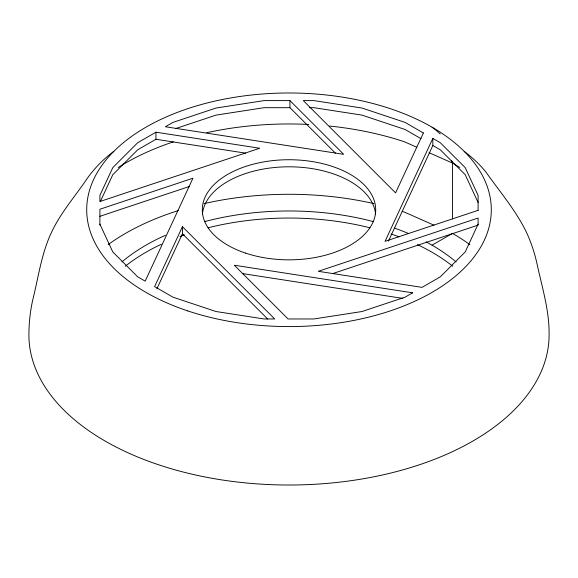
<?xml version="1.0" encoding="UTF-8"?>
<svg xmlns="http://www.w3.org/2000/svg" width="578" height="578" viewBox="0 0 578 578"><rect width="100%" height="100%" fill="white"/><g stroke="black" fill="none" stroke-linecap="round" stroke-linejoin="round"><path stroke-width="0.87" d="M100.269 201.671L112.782 174.722L137.672 149.825L155.944 139.276L245.542 153.134M182.424 226.677L154.615 286.601L172.887 297.15L216.006 311.52L264.103 318.962L274.709 318.962L182.424 226.677L182.424 233.758L156.869 288.819M478.107 210.385L478.107 195.407L465.218 167.642L440.328 142.744L432.828 138.417L385.056 241.344L478.107 210.327M388.445 241.12L432.828 145.497L432.828 138.417M478.107 224.156L465.218 251.929L440.328 276.819L422.056 287.367L318.268 271.313L478.107 218.036L478.107 225.109L332.747 273.567M113.801 151.385C103.18 159.217 93.911 168.798 86.404 179.65C74.772 196.73 60.986 212.538 52.006 231.294C41.406 253.142 38.415 277.541 32.52 300.849C30.15 312.026 28.929 323.42 28.9 334.85A260.1 150.164 0 0 0 289 485.014A260.1 150.164 0 0 0 549.1 334.85C549.454 310.162 541.796 286.413 536.738 262.52C534.274 251.762 530.683 241.286 525.994 231.294C515.287 209.727 499.5 191.267 485.665 171.702C479.35 164.094 472.139 157.281 464.199 151.385M155.944 132.196L137.672 142.744L112.782 167.642L99.893 195.407L99.893 201.534L259.732 148.25L155.944 132.196L155.944 139.276M432.048 245.18L452.48 233.382A231.2 133.482 0 0 1 469.849 244.61M175.423 128.648L216.006 115.123L264.103 107.681L289.939 107.681L335.45 153.192M99.893 216.316L189.533 186.441M289.939 100.601L264.103 100.601L216.006 108.043L172.887 122.42L165.387 126.748L343.664 154.326L289.939 100.601L289.939 107.681M309.476 107.681L313.897 107.681L361.994 115.123L405.113 129.494L421.102 138.727M242.319 273.553L402.866 298.393M416.846 147.274L404.6 141.848A231.2 133.482 0 0 0 329.496 126.033M429.086 152.7L452.48 163.061A231.2 133.482 0 0 1 459.813 167.497M433.984 225.189L404.6 212.169A231.2 133.482 0 0 0 402.158 211.367M432.828 145.497L440.328 149.825L465.218 174.722L478.107 202.488M182.424 233.758L267.701 319.034M99.893 224.156L112.782 251.929L137.672 276.819L145.172 281.154L192.944 178.219L99.893 209.236L99.893 225.095M452.48 218.954L452.48 163.061A122.11 70.502 -60 0 0 451.714 160.677M432.048 127.196A229.047 132.239 -60 0 1 440.176 133.952M125.318 266.205A202.3 116.799 0 0 1 161.341 244.241M179.917 236.481A202.3 116.799 0 0 1 184.303 234.906M208.08 227.797A202.3 116.799 0 0 1 369.92 227.797M391.039 233.996A202.3 116.799 0 0 1 398.957 236.807M417.468 244.624A202.3 116.799 0 0 1 452.682 266.205M121.915 261.921A202.3 116.799 0 0 1 165.431 235.289M204.612 221.62A202.3 116.799 0 0 1 373.388 221.62M394.579 228.137A202.3 116.799 0 0 1 408.393 233.483M426.094 241.879A202.3 116.799 0 0 1 456.085 261.921M108.151 244.61A231.2 133.482 0 0 1 178.306 210.58M204.048 203.622A231.2 133.482 0 0 1 373.952 203.622M118.187 167.497A231.2 133.482 0 0 1 173.4 141.848M206.707 132.709A231.2 133.482 0 0 1 308.796 124.458M202.416 214.257A86.7 50.055 0 0 1 289 166.804A86.7 50.055 0 0 1 375.584 214.257M423.385 132.969L395.576 192.886L303.291 100.601L313.897 100.601L361.994 108.043L405.113 122.42L423.385 132.969M412.613 292.822L405.113 297.15L361.994 311.52L313.897 318.962L288.061 318.962L234.336 265.237L412.613 292.822M187.85 310.935A202.3 116.799 0 0 0 491.3 209.785A202.3 116.799 0 0 0 187.85 108.635A202.3 116.799 0 0 0 187.85 310.935M245.65 253.135A86.7 50.055 0 0 0 375.7 209.785A86.7 50.055 0 0 0 245.65 166.435A86.7 50.055 0 0 0 245.65 253.135"/></g></svg>
